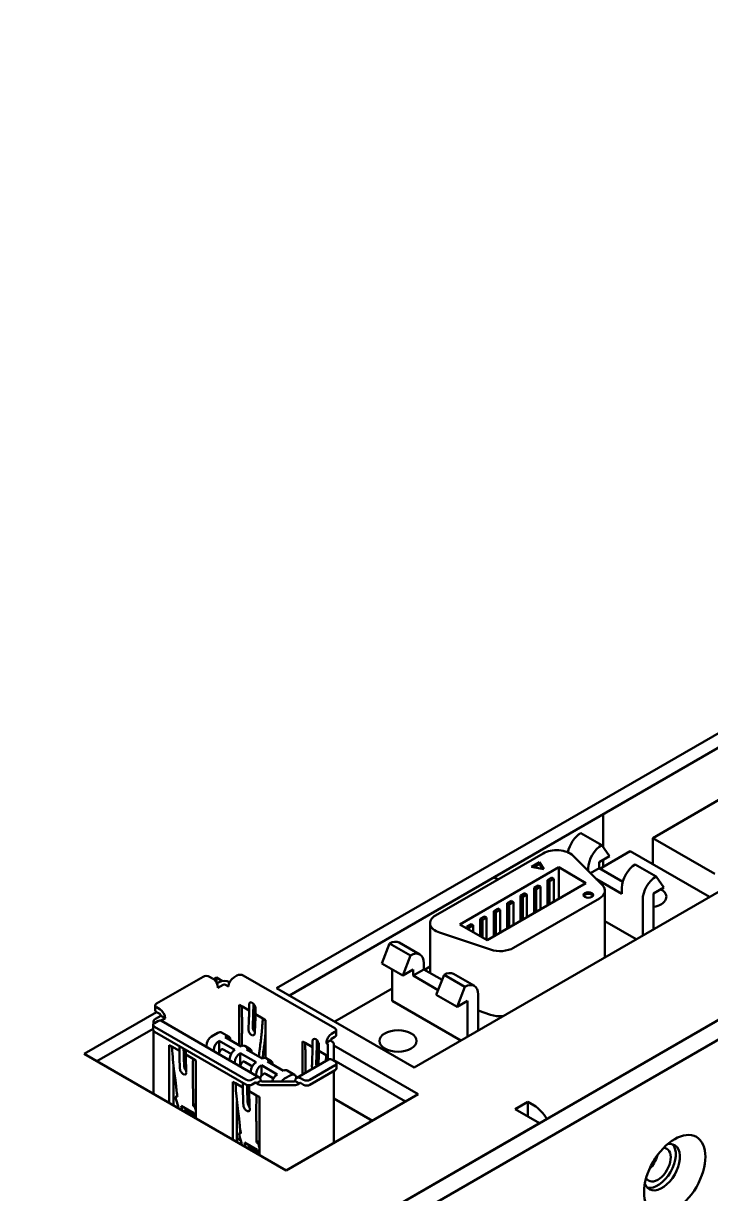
# Model space of a CAD drawing. Header units: millimetres. Extents: x 2121 to 4904, y 892 to 1933.
# Drawn here: x 3114.5 to 3149, y 1676.8 to 1735.5 of the extents above; entities that cross this region are included whole.
import ezdxf

# ---------------------------------------------------------------- set-up
doc = ezdxf.new("R2010")
doc.units = ezdxf.units.MM
doc.header["$LTSCALE"] = 1.8
doc.layers.add('외형선(ISO)', color=7, linetype='Continuous', lineweight=50)

msp = doc.modelspace()

# ---------------------------------------------------------------- linework, layer by layer
at = {"layer": '외형선(ISO)', "color": 7}
for p, q in [((3115.038, 1665.716), (3235.953, 1735.527)), ((3115.887, 1665.226), (3236.802, 1735.037)), ((3190.585, 1715.762), (3134.105, 1683.153)), ((3127.21, 1687.133), (3163.008, 1707.801)), ((3163.008, 1707.066), (3127.847, 1686.766)), ((3149.916, 1696.875), (3146.077, 1694.658)), ((3143.587, 1694.209), (3143.587, 1695.853)), ((3142.473, 1694.91), (3143.517, 1694.308)), ((3143.517, 1694.308), (3143.906, 1693.755)), ((3146.077, 1694.658), (3149.185, 1692.864)), ((3146.077, 1694.658), (3146.077, 1693.356)), ((3135.184, 1690.78), (3140.572, 1693.891)), ((3142.07, 1693.777), (3143.55, 1692.298)), ((3143.906, 1693.755), (3143.382, 1693.452)), ((3143.416, 1693.122), (3144.95, 1694.007)), ((3144.95, 1694.007), (3148.927, 1691.711)), ((3136.396, 1690.324), (3141.361, 1693.191)), ((3139.998, 1693.209), (3140.402, 1693.442)), ((3140.604, 1693.092), (3139.998, 1693.209)), ((3140.099, 1693.189), (3140.402, 1693.364)), ((3140.402, 1693.442), (3140.604, 1693.092)), ((3140.402, 1693.364), (3140.402, 1693.442)), ((3140.402, 1693.364), (3140.554, 1693.102)), ((3141.361, 1693.191), (3141.361, 1691.614)), ((3141.361, 1693.191), (3142.727, 1692.402)), ((3142.844, 1693.004), (3142.844, 1693.141)), ((3143.382, 1693.141), (3142.954, 1692.894)), ((3143.382, 1693.452), (3143.382, 1693.141)), ((3143.382, 1693.141), (3144.568, 1692.457)), ((3143.587, 1693.22), (3143.587, 1693.57)), ((3146.245, 1692.733), (3145.201, 1693.336)), ((3138.109, 1692.691), (3138.301, 1692.58)), ((3140.794, 1692.552), (3141.005, 1692.674)), ((3140.794, 1692.552), (3140.899, 1692.491)), ((3140.794, 1691.286), (3140.794, 1692.552)), ((3140.899, 1692.491), (3141.111, 1692.613)), ((3140.899, 1691.347), (3140.899, 1692.491)), ((3141.005, 1692.674), (3141.111, 1692.613)), ((3141.111, 1692.613), (3141.111, 1691.469)), ((3144.527, 1691.858), (3143.254, 1692.593)), ((3146.634, 1692.18), (3146.245, 1692.733)), ((3142.727, 1692.402), (3137.762, 1689.535)), ((3139.447, 1691.774), (3139.658, 1691.896)), ((3139.658, 1691.896), (3139.764, 1691.835)), ((3140.12, 1692.163), (3140.332, 1692.285)), ((3140.12, 1692.163), (3140.226, 1692.102)), ((3140.12, 1690.897), (3140.12, 1692.163)), ((3140.226, 1692.102), (3140.437, 1692.224)), ((3140.226, 1690.958), (3140.226, 1692.102)), ((3140.332, 1692.285), (3140.437, 1692.224)), ((3140.437, 1692.224), (3140.437, 1691.08)), ((3143.677, 1688.756), (3143.677, 1692.023)), ((3144.527, 1692.169), (3144.527, 1691.858)), ((3146.11, 1691.877), (3146.634, 1692.18)), ((3146.11, 1691.877), (3146.11, 1690.084)), ((3138.773, 1691.385), (3138.985, 1691.507)), ((3138.773, 1691.385), (3138.879, 1691.324)), ((3138.773, 1690.119), (3138.773, 1691.385)), ((3138.879, 1691.324), (3139.09, 1691.446)), ((3138.879, 1690.18), (3138.879, 1691.324)), ((3138.985, 1691.507), (3139.09, 1691.446)), ((3139.09, 1691.446), (3139.09, 1690.302)), ((3143.398, 1691.634), (3139.093, 1689.148)), ((3139.447, 1691.774), (3139.552, 1691.713)), ((3139.447, 1690.508), (3139.447, 1691.774)), ((3139.552, 1691.713), (3139.764, 1691.835)), ((3139.552, 1690.569), (3139.552, 1691.713)), ((3139.764, 1691.835), (3139.764, 1690.691)), ((3145.571, 1691.566), (3145.571, 1689.773)), ((3137.426, 1690.608), (3137.637, 1690.73)), ((3137.637, 1690.73), (3137.743, 1690.669)), ((3138.1, 1690.996), (3138.311, 1691.118)), ((3138.1, 1690.996), (3138.205, 1690.935)), ((3138.1, 1689.73), (3138.1, 1690.996)), ((3138.205, 1690.935), (3138.417, 1691.057)), ((3138.205, 1689.791), (3138.205, 1690.935)), ((3138.311, 1691.118), (3138.417, 1691.057)), ((3138.417, 1691.057), (3138.417, 1689.913)), ((3134.905, 1687.89), (3134.905, 1690.391)), ((3137.762, 1689.535), (3136.396, 1690.324)), ((3136.752, 1690.219), (3136.964, 1690.341)), ((3136.752, 1690.219), (3136.858, 1690.158)), ((3136.752, 1690.118), (3136.752, 1690.219)), ((3136.858, 1690.158), (3137.07, 1690.28)), ((3136.858, 1690.057), (3136.858, 1690.158)), ((3136.964, 1690.341), (3137.07, 1690.28)), ((3137.07, 1690.28), (3137.07, 1689.935)), ((3137.426, 1690.608), (3137.532, 1690.546)), ((3137.426, 1689.729), (3137.426, 1690.608)), ((3137.532, 1690.546), (3137.743, 1690.669)), ((3137.532, 1689.668), (3137.532, 1690.546)), ((3137.743, 1690.669), (3137.743, 1689.546)), ((3143.677, 1690.482), (3145.238, 1689.581)), ((3137.943, 1689.061), (3135.381, 1689.915)), ((3132.49, 1688.369), (3132.879, 1689.371)), ((3132.879, 1689.371), (3133.923, 1688.768)), ((3134.399, 1688.816), (3133.355, 1689.418)), ((3133.534, 1687.766), (3132.49, 1688.369)), ((3133.923, 1688.768), (3133.534, 1687.766)), ((3134.596, 1688.38), (3134.596, 1688.068)), ((3133.013, 1688.067), (3133.013, 1686.494)), ((3134.057, 1688.068), (3133.534, 1687.766)), ((3134.057, 1687.757), (3134.596, 1688.068)), ((3134.057, 1687.757), (3134.057, 1688.068)), ((3134.596, 1688.068), (3135.508, 1687.542)), ((3134.63, 1688.049), (3134.905, 1688.208)), ((3135.218, 1686.794), (3135.606, 1687.796)), ((3136.65, 1687.194), (3135.606, 1687.796)), ((3137.127, 1687.241), (3136.083, 1687.843)), ((3121.19, 1686.353), (3123.524, 1687.7)), ((3124.001, 1687.609), (3123.842, 1687.7)), ((3124.049, 1687.575), (3124.186, 1687.655)), ((3124.186, 1687.655), (3124.186, 1687.414)), ((3124.186, 1687.655), (3124.487, 1687.481)), ((3124.319, 1687.425), (3124.213, 1687.364)), ((3124.531, 1687.302), (3124.266, 1687.149)), ((3124.796, 1687.211), (3124.637, 1687.302)), ((3125.221, 1687.762), (3125.061, 1687.67)), ((3125.539, 1687.762), (3130.126, 1685.113)), ((3135.311, 1687.034), (3134.057, 1687.757)), ((3136.65, 1687.194), (3136.261, 1686.191)), ((3134.105, 1683.153), (3127.21, 1687.133)), ((3130.127, 1685.449), (3133.013, 1687.116)), ((3136.261, 1686.191), (3135.218, 1686.794)), ((3137.324, 1685.012), (3137.324, 1686.805)), ((3121.124, 1686.261), (3121.124, 1686.016)), ((3121.349, 1686.078), (3121.19, 1686.17)), ((3125.327, 1686.292), (3125.327, 1684.268)), ((3125.459, 1686.215), (3125.327, 1686.292)), ((3125.83, 1686.004), (3125.459, 1686.219)), ((3125.83, 1686.307), (3125.83, 1686.004)), ((3126.043, 1686.358), (3126.043, 1686.124)), ((3126.149, 1685.821), (3126.149, 1686.124)), ((3136.452, 1684.508), (3133.013, 1686.494)), ((3136.261, 1686.191), (3136.785, 1686.494)), ((3136.785, 1684.701), (3136.785, 1686.494)), ((3117.557, 1683.827), (3121.19, 1685.925)), ((3121.027, 1685.435), (3121.027, 1685.318)), ((3121.084, 1685.373), (3121.243, 1685.465)), ((3121.137, 1685.588), (3121.402, 1685.741)), ((3121.349, 1685.833), (3121.19, 1685.925)), ((3121.614, 1685.618), (3121.402, 1685.741)), ((3121.402, 1685.496), (3121.614, 1685.618)), ((3121.431, 1685.484), (3126.336, 1682.652)), ((3126.148, 1685.787), (3126.036, 1685.852)), ((3126.52, 1685.606), (3126.149, 1685.821)), ((3126.517, 1685.574), (3126.517, 1685.574)), ((3126.519, 1685.603), (3126.52, 1685.603)), ((3126.652, 1685.527), (3126.52, 1685.603)), ((3126.652, 1683.626), (3126.652, 1685.527)), ((3137.943, 1685.794), (3137.324, 1686.001)), ((3121.018, 1685.09), (3118.194, 1683.46)), ((3121.018, 1685.282), (3121.018, 1685.037)), ((3121.027, 1685), (3121.027, 1681.824)), ((3121.084, 1685.19), (3125.671, 1682.541)), ((3121.084, 1684.945), (3125.671, 1682.296)), ((3124.263, 1684.882), (3123.95, 1684.701)), ((3124.451, 1684.901), (3124.822, 1684.686)), ((3130.126, 1684.929), (3129.967, 1684.838)), ((3130.192, 1684.776), (3130.192, 1685.021)), ((3121.826, 1684.271), (3121.826, 1681.362)), ((3121.959, 1684.195), (3121.826, 1684.271)), ((3123.685, 1684.242), (3123.685, 1684.182)), ((3125.117, 1684.028), (3124.322, 1684.487)), ((3124.322, 1683.849), (3124.322, 1684.487)), ((3125.43, 1684.208), (3124.635, 1684.668)), ((3128.509, 1682.806), (3128.509, 1684.455)), ((3128.509, 1684.455), (3128.641, 1684.378)), ((3129.012, 1684.167), (3128.641, 1684.382)), ((3129.012, 1684.167), (3129.012, 1684.47)), ((3129.225, 1684.287), (3129.225, 1684.521)), ((3129.331, 1684.287), (3129.331, 1683.984)), ((3129.914, 1684.501), (3129.702, 1684.378)), ((3129.702, 1684.378), (3129.773, 1684.337)), ((3129.773, 1684.337), (3129.773, 1683.536)), ((3129.985, 1684.46), (3129.914, 1684.501)), ((3130.126, 1684.685), (3129.967, 1684.593)), ((3130.073, 1683.49), (3130.073, 1684.337)), ((3130.073, 1684.256), (3134.316, 1681.806)), ((3127.687, 1677.979), (3117.557, 1683.827)), ((3122.33, 1683.98), (3121.959, 1684.195)), ((3122.33, 1683.98), (3122.33, 1684.225)), ((3122.648, 1684.042), (3122.648, 1683.797)), ((3123.02, 1683.582), (3122.648, 1683.797)), ((3124.056, 1683.968), (3124.056, 1684.028)), ((3124.865, 1683.867), (3124.565, 1684.04)), ((3126.178, 1683.415), (3125.382, 1683.875)), ((3125.382, 1683.202), (3125.382, 1683.875)), ((3125.618, 1684.227), (3125.883, 1684.074)), ((3126.491, 1683.596), (3125.695, 1684.055)), ((3129.33, 1683.95), (3129.218, 1684.015)), ((3129.324, 1683.953), (3129.324, 1683.717)), ((3129.702, 1683.769), (3129.331, 1683.984)), ((3129.701, 1683.766), (3129.702, 1683.766)), ((3129.702, 1683.766), (3129.773, 1683.725)), ((3122.039, 1683.272), (3122.039, 1681.24)), ((3123.152, 1683.506), (3123.02, 1683.582)), ((3123.152, 1680.597), (3123.152, 1683.506)), ((3124.852, 1683.569), (3124.852, 1683.509)), ((3125.117, 1683.355), (3125.117, 1683.415)), ((3125.399, 1683.193), (3125.399, 1683.195)), ((3125.923, 1683.256), (3125.637, 1683.422)), ((3127.238, 1682.803), (3126.443, 1683.262)), ((3126.443, 1682.73), (3126.443, 1683.262)), ((3126.678, 1683.615), (3126.943, 1683.462)), ((3127.551, 1682.984), (3126.756, 1683.443)), ((3129.806, 1683.555), (3128.215, 1682.636)), ((3128.88, 1682.526), (3130.153, 1683.261)), ((3129.994, 1683.536), (3130.153, 1683.444)), ((3133.679, 1681.439), (3130.073, 1683.521)), ((3130.219, 1683.353), (3130.219, 1683.108)), ((3125.913, 1682.956), (3125.913, 1682.896)), ((3125.99, 1682.541), (3126.149, 1682.633)), ((3126.178, 1682.743), (3126.178, 1682.803)), ((3126.202, 1682.358), (3126.414, 1682.48)), ((3126.414, 1682.48), (3126.485, 1682.439)), ((3126.998, 1682.636), (3126.682, 1682.818)), ((3127.61, 1682.589), (3127.923, 1682.769)), ((3127.739, 1683.002), (3128.11, 1682.788)), ((3128.188, 1682.616), (3128.188, 1682.615)), ((3128.403, 1682.618), (3128.562, 1682.526)), ((3128.88, 1682.281), (3130.153, 1683.016)), ((3130.073, 1682.97), (3130.073, 1679.357)), ((3125.008, 1679.525), (3125.008, 1682.434)), ((3125.008, 1682.434), (3125.141, 1682.358)), ((3125.512, 1682.143), (3125.141, 1682.358)), ((3125.512, 1682.388), (3125.512, 1682.143)), ((3125.724, 1682.274), (3125.724, 1682.269)), ((3125.83, 1681.959), (3125.83, 1682.258)), ((3126.202, 1681.745), (3125.83, 1681.959)), ((3125.99, 1682.296), (3126.149, 1682.388)), ((3126.273, 1682.316), (3126.202, 1682.358)), ((3126.485, 1682.439), (3128.093, 1682.439)), ((3128.093, 1682.266), (3126.485, 1682.266)), ((3128.093, 1682.439), (3128.137, 1682.465)), ((3128.137, 1682.465), (3128.35, 1682.342)), ((3128.35, 1682.342), (3128.305, 1682.316)), ((3128.403, 1682.373), (3128.562, 1682.281)), ((3123.028, 1681.221), (3123.152, 1681.313)), ((3125.221, 1679.403), (3125.221, 1681.435)), ((3126.202, 1681.745), (3126.273, 1681.704)), ((3126.343, 1678.755), (3126.343, 1681.674)), ((3134.316, 1681.806), (3127.687, 1677.979)), ((3130.073, 1681.598), (3132.014, 1680.478)), ((3139.168, 1681.056), (3139.805, 1681.424)), ((3139.805, 1681.424), (3140.123, 1681.24)), ((3139.805, 1680.689), (3139.805, 1681.424)), ((3122.414, 1681.219), (3123.05, 1680.852)), ((3122.522, 1680.961), (3122.662, 1681.012)), ((3122.712, 1681.047), (3122.663, 1681.019)), ((3140.388, 1680.352), (3139.168, 1681.056)), ((3140.388, 1680.352), (3114.508, 1665.41)), ((3125.414, 1679.493), (3125.221, 1679.605)), ((3125.379, 1679.586), (3125.316, 1679.55)), ((3125.382, 1679.879), (3125.382, 1680.057)), ((3125.382, 1679.856), (3125.382, 1679.856)), ((3125.399, 1679.891), (3125.399, 1679.934)), ((3125.399, 1679.502), (3125.399, 1679.533)), ((3125.596, 1679.382), (3126.232, 1679.014)), ((3125.704, 1679.124), (3125.844, 1679.175)), ((3126.21, 1679.384), (3126.343, 1679.483))]:
    msp.add_line(p, q, dxfattribs=at)
for centre, major_axis, start_param, end_param in [((3142.473, 1694.133), (0.476, 0.825), 0.785398, 2.11511), ((3143.517, 1693.53), (0.476, 0.825), 0.785398, 2.356194), ((3141.246, 1693.502), (0.952, 0), 0.523599, 2.356194), ((3145.201, 1692.558), (0.476, 0.825), 0.785398, 2.356194), ((3146.245, 1691.955), (-0.476, -0.825), 3.926991, 5.497787), ((3142.725, 1692.023), (0.952, 0), 5.497787, 6.806784), ((3145.825, 1691.713), (0.933, 0), 5.022283, 7.068583), ((3142.844, 1691.723), (-0.238, 0), 3.428349, 5.996429), ((3135.857, 1690.391), (-0.952, 0), 5.497787, 7.330383), ((3132.879, 1688.593), (0.476, 0.825), 0, 0.785398), ((3138.419, 1689.537), (-0.953, 0), 1.047198, 2.356194), ((3133.923, 1687.991), (0.476, 0.825), 5.497787, 7.068583), ((3142.725, 1688.756), (0.953, 0), 6.132045, 6.283185), ((3125.38, 1687.67), (-0.225, 0), 3.926991, 5.497787), ((3135.606, 1687.019), (0.476, 0.825), 0, 0.785398), ((3123.683, 1687.609), (-0.225, 0), 3.926991, 5.497787), ((3124.001, 1687.302), (0.187, -0.325), 0.785398, 2.356194), ((3124.584, 1687.272), (0.375, 0), 0.785398, 2.356194), ((3124.584, 1687.272), (0.075, 0), 0.785398, 2.356194), ((3125.061, 1687.364), (0.188, 0.325), 0.785398, 2.356194), ((3136.65, 1686.416), (0.476, 0.825), 5.497787, 7.068583), ((3121.349, 1686.261), (-0.225, 0), 5.497787, 7.068583), ((3121.349, 1686.016), (-0.225, 0), 0, 0.785398), ((3121.349, 1685.772), (-0.188, 0.325), 3.926991, 5.497787), ((3125.99, 1686.215), (-0.113, 0.195), 3.926991, 7.068583), ((3121.402, 1685.435), (-0.375, 0), 5.497787, 6.670674), ((3121.243, 1685.159), (0.187, 0.325), 0, 0.785398), ((3121.349, 1685.772), (0.0375, -0.065), 0.785398, 2.356194), ((3138.419, 1686.271), (-0.952, 0), 1.047198, 1.721937), ((3121.243, 1685.282), (-0.225, 0), 5.497787, 7.068583), ((3121.243, 1685.037), (-0.225, 0), 0, 0.785398), ((3124.263, 1684.576), (0.188, 0.325), 0, 0.785398), ((3129.967, 1684.531), (-0.187, -0.325), 3.926991, 5.497787), ((3129.967, 1685.021), (0.225, 0), 5.497787, 7.068583), ((3123.95, 1684.395), (0.188, 0.325), 0.785398, 2.356194), ((3124.322, 1684.181), (-0.187, -0.325), 3.926991, 5.497787), ((3124.635, 1684.362), (0.187, 0.325), 5.497787, 7.068583), ((3125.43, 1683.902), (0.187, 0.325), 0, 0.785398), ((3129.172, 1684.378), (-0.113, 0.195), 3.926991, 7.068583), ((3129.967, 1684.531), (0.0375, 0.065), 0.785398, 2.356194), ((3129.773, 1684.337), (0.3, 0), 0, 0.785398), ((3129.967, 1684.776), (0.225, 0), 5.497787, 6.283185), ((3125.117, 1683.722), (0.188, 0.325), 0.785398, 2.356194), ((3125.382, 1683.569), (-0.187, -0.325), 3.926991, 5.497787), ((3125.695, 1683.749), (0.187, 0.325), 5.497787, 7.068583), ((3126.178, 1683.109), (0.188, 0.325), 0.785398, 2.356194), ((3126.443, 1682.956), (-0.187, -0.325), 3.926991, 5.497787), ((3126.491, 1683.29), (0.187, 0.325), 0, 0.785398), ((3126.756, 1683.137), (0.187, 0.325), 5.497787, 7.068583), ((3129.994, 1683.23), (-0.187, 0.325), 5.497787, 6.283185), ((3129.994, 1683.353), (0.225, 0), 5.497787, 7.068583), ((3129.994, 1683.108), (0.225, 0), 5.497787, 6.283185), ((3125.83, 1682.633), (-0.225, 0), 0.785398, 2.356194), ((3126.149, 1682.327), (0.187, 0.325), 5.497787, 7.068583), ((3127.238, 1682.497), (0.188, 0.325), 0.785398, 2.062695), ((3127.61, 1682.283), (-0.187, -0.325), 3.926991, 4.559778), ((3127.551, 1682.677), (0.187, 0.325), 0, 0.785398), ((3127.923, 1682.463), (0.187, 0.325), 5.497787, 7.068583), ((3128.403, 1682.312), (-0.188, 0.325), 5.497787, 7.068583), ((3128.721, 1682.618), (-0.225, 0), 0.785398, 2.356194), ((3125.83, 1682.388), (0.225, 0), 3.926991, 5.497787), ((3126.149, 1682.327), (0.0375, 0.065), 5.497787, 7.068583), ((3126.485, 1682.439), (-0.3, 0), 0.785398, 1.570796), ((3128.093, 1682.439), (-0.3, 0), 1.570796, 2.356194), ((3128.403, 1682.312), (-0.0375, 0.065), 5.497787, 7.068583), ((3128.721, 1682.373), (0.225, 0), 3.926991, 5.497787), ((3126.485, 1681.827), (-0.3, 0), 0.785398, 1.078803), ((3140.123, 1680.199), (-0.637, 1.104), 4.712389, 5.497787), ((3146.54, 1678.147), (-0.638, -1.104), 5.807959, 9.900004), ((3146.328, 1678.27), (0.461, 0.799), 2.816276, 6.608502), ((3146.328, 1678.27), (-0.638, -1.104), 0.167155, 2.974437), ((3145.691, 1678.637), (0.461, 0.799), 4.265679, 5.159099)]:
    msp.add_ellipse(centre, major_axis=major_axis, ratio=0.57735, start_param=start_param, end_param=end_param, dxfattribs=at)
for centre, major_axis in [((3142.844, 1691.801), (-0.238, 0)), ((3133.298, 1684.48), (-0.933, 0)), ((3147.176, 1677.78), (1.088, 1.884))]:
    msp.add_ellipse(centre, major_axis=major_axis, ratio=0.57735, dxfattribs=at)
for points, knots in [([(3125.46, 1686.215), (3125.461, 1686.145), (3125.463, 1686.079), (3125.465, 1686.017), (3125.467, 1685.955), (3125.468, 1685.897), (3125.469, 1685.843), (3125.471, 1685.788), (3125.472, 1685.738), (3125.472, 1685.691), (3125.473, 1685.668), (3125.473, 1685.646), (3125.474, 1685.624), (3125.474, 1685.614), (3125.474, 1685.603), (3125.474, 1685.593), (3125.474, 1685.588), (3125.474, 1685.583), (3125.474, 1685.578), (3125.474, 1685.574), (3125.474, 1685.571), (3125.474, 1685.566), (3125.475, 1685.533), (3125.475, 1685.487), (3125.476, 1685.448), (3125.476, 1685.377), (3125.476, 1685.306), (3125.476, 1685.234), (3125.476, 1685.179), (3125.476, 1685.124), (3125.475, 1685.069), (3125.475, 1685.015), (3125.474, 1684.96), (3125.473, 1684.906), (3125.473, 1684.906), (3125.473, 1684.905), (3125.473, 1684.904), (3125.472, 1684.85), (3125.471, 1684.795), (3125.47, 1684.739), (3125.469, 1684.711), (3125.469, 1684.684), (3125.468, 1684.655), (3125.467, 1684.641), (3125.467, 1684.627), (3125.467, 1684.613), (3125.466, 1684.6), (3125.466, 1684.587), (3125.466, 1684.572), (3125.466, 1684.572), (3125.465, 1684.571), (3125.465, 1684.57), (3125.465, 1684.543), (3125.464, 1684.513), (3125.463, 1684.486), (3125.463, 1684.483), (3125.463, 1684.479), (3125.463, 1684.476), (3125.462, 1684.45), (3125.462, 1684.424), (3125.461, 1684.399), (3125.461, 1684.395), (3125.461, 1684.391), (3125.461, 1684.388), (3125.461, 1684.359), (3125.46, 1684.331), (3125.46, 1684.304), (3125.46, 1684.277), (3125.46, 1684.25), (3125.46, 1684.226), (3125.46, 1684.226), (3125.46, 1684.226), (3125.46, 1684.225), (3125.46, 1684.225), (3125.46, 1684.224), (3125.46, 1684.224)], [0.0020053, 0.0020053, 0.0020053, 0.0020053, 0.0643799, 0.0643799, 0.0643799, 0.1267546, 0.1267546, 0.1267546, 0.1891293, 0.1891293, 0.1891293, 0.2203166, 0.2203166, 0.2203166, 0.2359103, 0.2359103, 0.2359103, 0.2437071, 0.2437071, 0.2437071, 0.2498717, 0.2498717, 0.2498717, 0.2952048, 0.2952048, 0.2952048, 0.3762533, 0.3762533, 0.3762533, 0.438628, 0.438628, 0.438628, 0.5000008, 0.5000008, 0.5000008, 0.5010026, 0.5010026, 0.5010026, 0.5633773, 0.5633773, 0.5633773, 0.5945646, 0.5945646, 0.5945646, 0.6101583, 0.6101583, 0.6101583, 0.6249943, 0.6249943, 0.6249943, 0.625752, 0.625752, 0.625752, 0.6537316, 0.6537316, 0.6537316, 0.6569393, 0.6569393, 0.6569393, 0.6840557, 0.6840557, 0.6840557, 0.6881266, 0.6881266, 0.6881266, 0.719314, 0.719314, 0.719314, 0.7500016, 0.7500016, 0.7500016, 0.7505013, 0.7505013, 0.7505013, 0.751211, 0.751211, 0.751211, 0.751211]), ([(3125.83, 1686.004), (3125.825, 1685.759), (3125.819, 1685.515), (3125.804, 1685.18), (3125.801, 1685.123), (3125.798, 1685.064)], [-0.9988847, -0.9988847, -0.9988847, -0.9988847, -0.75, -0.75, -0.7002284, -0.7002284, -0.7002284, -0.7002284]), ([(3126.116, 1684.88), (3126.12, 1684.939), (3126.122, 1684.997), (3126.137, 1685.332), (3126.143, 1685.575), (3126.149, 1685.821)], [0.7002284, 0.7002284, 0.7002284, 0.7002284, 0.75, 0.75, 0.9988847, 0.9988847, 0.9988847, 0.9988847]), ([(3126.318, 1683.696), (3126.319, 1683.707), (3126.32, 1683.717), (3126.321, 1683.728), (3126.321, 1683.728), (3126.321, 1683.729), (3126.321, 1683.729), (3126.324, 1683.751), (3126.327, 1683.777), (3126.329, 1683.802), (3126.332, 1683.828), (3126.335, 1683.854), (3126.338, 1683.881), (3126.339, 1683.885), (3126.339, 1683.888), (3126.34, 1683.892), (3126.342, 1683.915), (3126.345, 1683.94), (3126.348, 1683.965), (3126.349, 1683.968), (3126.349, 1683.971), (3126.35, 1683.974), (3126.353, 1684), (3126.357, 1684.028), (3126.36, 1684.054), (3126.36, 1684.054), (3126.36, 1684.055), (3126.36, 1684.056), (3126.362, 1684.069), (3126.364, 1684.081), (3126.366, 1684.094), (3126.367, 1684.107), (3126.369, 1684.121), (3126.371, 1684.134), (3126.374, 1684.16), (3126.378, 1684.187), (3126.381, 1684.213), (3126.388, 1684.265), (3126.395, 1684.317), (3126.401, 1684.368), (3126.401, 1684.369), (3126.401, 1684.37), (3126.401, 1684.371), (3126.407, 1684.421), (3126.414, 1684.473), (3126.419, 1684.524), (3126.425, 1684.576), (3126.431, 1684.628), (3126.437, 1684.679), (3126.448, 1684.783), (3126.459, 1684.886), (3126.468, 1684.989), (3126.468, 1684.99), (3126.468, 1684.991), (3126.469, 1684.992), (3126.469, 1684.997), (3126.469, 1685), (3126.47, 1685.004), (3126.47, 1685.008), (3126.471, 1685.013), (3126.471, 1685.018), (3126.472, 1685.027), (3126.473, 1685.037), (3126.474, 1685.047), (3126.475, 1685.067), (3126.477, 1685.088), (3126.479, 1685.11), (3126.483, 1685.154), (3126.487, 1685.201), (3126.492, 1685.252), (3126.496, 1685.304), (3126.5, 1685.358), (3126.505, 1685.416), (3126.51, 1685.475), (3126.514, 1685.537), (3126.519, 1685.603)], [0.2350896, 0.2350896, 0.2350896, 0.2350896, 0.2494987, 0.2494987, 0.2494987, 0.2499984, 0.2499984, 0.2499984, 0.280686, 0.280686, 0.280686, 0.3118734, 0.3118734, 0.3118734, 0.3159378, 0.3159378, 0.3159378, 0.3430607, 0.3430607, 0.3430607, 0.3462639, 0.3462639, 0.3462639, 0.3742481, 0.3742481, 0.3742481, 0.3750057, 0.3750057, 0.3750057, 0.3898417, 0.3898417, 0.3898417, 0.4054354, 0.4054354, 0.4054354, 0.4366227, 0.4366227, 0.4366227, 0.4989974, 0.4989974, 0.4989974, 0.4999992, 0.4999992, 0.4999992, 0.5613721, 0.5613721, 0.5613721, 0.6237468, 0.6237468, 0.6237468, 0.7484961, 0.7484961, 0.7484961, 0.7501283, 0.7501283, 0.7501283, 0.756293, 0.756293, 0.756293, 0.7640898, 0.7640898, 0.7640898, 0.7796835, 0.7796835, 0.7796835, 0.8108708, 0.8108708, 0.8108708, 0.8732455, 0.8732455, 0.8732455, 0.9356201, 0.9356201, 0.9356201, 0.9979948, 0.9979948, 0.9979948, 0.9979948]), ([(3125.798, 1685.064), (3125.798, 1685.053), (3125.798, 1685.041), (3125.8, 1685.014), (3125.803, 1684.998), (3125.814, 1684.955), (3125.824, 1684.928), (3125.85, 1684.879), (3125.864, 1684.858), (3125.891, 1684.826), (3125.902, 1684.815), (3125.924, 1684.797), (3125.935, 1684.789), (3125.946, 1684.782)], [0.000001, 0.000001, 0.000001, 0.000001, 0.00535377, 0.00535377, 0.01215161, 0.01215161, 0.02364563, 0.02364563, 0.0342391, 0.0342391, 0.04087624, 0.04087624, 0.04726548, 0.04726548, 0.04726548, 0.04726548]), ([(3125.946, 1684.782), (3125.958, 1684.776), (3125.969, 1684.771), (3125.992, 1684.763), (3126.003, 1684.761), (3126.032, 1684.761), (3126.048, 1684.765), (3126.078, 1684.782), (3126.09, 1684.795), (3126.105, 1684.824), (3126.109, 1684.835), (3126.114, 1684.858), (3126.116, 1684.869), (3126.116, 1684.88)], [0.000001, 0.000001, 0.000001, 0.000001, 0.0063895, 0.0063895, 0.01302584, 0.01302584, 0.0236187, 0.0236187, 0.03511235, 0.03511235, 0.04191001, 0.04191001, 0.04726258, 0.04726258, 0.04726258, 0.04726258]), ([(3126.011, 1685.187), (3126.01, 1685.176), (3126.01, 1685.164), (3126.013, 1685.137), (3126.016, 1685.121), (3126.026, 1685.078), (3126.037, 1685.051), (3126.062, 1685.002), (3126.077, 1684.98), (3126.102, 1684.952), (3126.11, 1684.943), (3126.119, 1684.934)], [0.000001, 0.000001, 0.000001, 0.000001, 0.00534263, 0.00534263, 0.0121357, 0.0121357, 0.02364499, 0.02364499, 0.03423541, 0.03423541, 0.03957696, 0.03957696, 0.03957696, 0.03957696]), ([(3126.51, 1683.606), (3126.518, 1683.683), (3126.525, 1683.759), (3126.539, 1683.889), (3126.545, 1683.941), (3126.554, 1684.021), (3126.557, 1684.047), (3126.564, 1684.1), (3126.568, 1684.127), (3126.586, 1684.26), (3126.6, 1684.367), (3126.627, 1684.59), (3126.64, 1684.706), (3126.652, 1684.822)], [0.1586199, 0.1586199, 0.1586199, 0.1586199, 0.25, 0.25, 0.3125, 0.3125, 0.34375, 0.34375, 0.375, 0.375, 0.5, 0.5, 0.6379817, 0.6379817, 0.6379817, 0.6379817]), ([(3128.641, 1684.378), (3128.645, 1684.237), (3128.649, 1684.114), (3128.651, 1684.005), (3128.653, 1683.951), (3128.654, 1683.901), (3128.654, 1683.854), (3128.655, 1683.831), (3128.655, 1683.809), (3128.656, 1683.787), (3128.656, 1683.777), (3128.656, 1683.766), (3128.656, 1683.756), (3128.656, 1683.751), (3128.656, 1683.746), (3128.656, 1683.741), (3128.656, 1683.736), (3128.656, 1683.732), (3128.656, 1683.725), (3128.657, 1683.68), (3128.657, 1683.635), (3128.658, 1683.59), (3128.658, 1683.526), (3128.658, 1683.462), (3128.658, 1683.397), (3128.658, 1683.342), (3128.658, 1683.287), (3128.657, 1683.232), (3128.657, 1683.196), (3128.656, 1683.16), (3128.656, 1683.124), (3128.656, 1683.104), (3128.655, 1683.085), (3128.655, 1683.067), (3128.654, 1683.013), (3128.653, 1682.958), (3128.652, 1682.902), (3128.652, 1682.898), (3128.652, 1682.893), (3128.652, 1682.888)], [0.0020053, 0.0020053, 0.0020053, 0.0020053, 0.1267546, 0.1267546, 0.1267546, 0.1891293, 0.1891293, 0.1891293, 0.2203166, 0.2203166, 0.2203166, 0.2359103, 0.2359103, 0.2359103, 0.2437071, 0.2437071, 0.2437071, 0.251504, 0.251504, 0.251504, 0.3029398, 0.3029398, 0.3029398, 0.3762533, 0.3762533, 0.3762533, 0.438628, 0.438628, 0.438628, 0.4793784, 0.4793784, 0.4793784, 0.5010026, 0.5010026, 0.5010026, 0.5633773, 0.5633773, 0.5633773, 0.5685162, 0.5685162, 0.5685162, 0.5685162]), ([(3121.959, 1684.195), (3121.979, 1683.923), (3121.996, 1683.712), (3122.01, 1683.562), (3122.01, 1683.56), (3122.01, 1683.559), (3122.011, 1683.555), (3122.03, 1683.343), (3122.053, 1683.129), (3122.078, 1682.927), (3122.089, 1682.845), (3122.1, 1682.762), (3122.111, 1682.677), (3122.114, 1682.657), (3122.116, 1682.639), (3122.119, 1682.617), (3122.123, 1682.591), (3122.127, 1682.565), (3122.13, 1682.54), (3122.134, 1682.513), (3122.137, 1682.487), (3122.14, 1682.462), (3122.14, 1682.459), (3122.141, 1682.456), (3122.141, 1682.453), (3122.144, 1682.427), (3122.147, 1682.402), (3122.15, 1682.378), (3122.151, 1682.365), (3122.153, 1682.353), (3122.154, 1682.341), (3122.155, 1682.329), (3122.157, 1682.316), (3122.158, 1682.305), (3122.163, 1682.261), (3122.167, 1682.212), (3122.173, 1682.159), (3122.175, 1682.133), (3122.178, 1682.106), (3122.181, 1682.077), (3122.182, 1682.063), (3122.183, 1682.049), (3122.185, 1682.034), (3122.186, 1682.027), (3122.186, 1682.019), (3122.187, 1682.012), (3122.188, 1682.008), (3122.188, 1682.004), (3122.188, 1682), (3122.189, 1681.997), (3122.189, 1681.994), (3122.19, 1681.989), (3122.207, 1681.823), (3122.225, 1681.722), (3122.232, 1681.68)], [0, 0, 0, 0, 0.246094, 0.246094, 0.246094, 0.25, 0.25, 0.25, 0.5, 0.5, 0.5, 0.600824, 0.600824, 0.600824, 0.625, 0.625, 0.625, 0.653849, 0.653849, 0.653849, 0.684059, 0.684059, 0.684059, 0.6875, 0.6875, 0.6875, 0.71875, 0.71875, 0.71875, 0.734375, 0.734375, 0.734375, 0.75, 0.75, 0.75, 0.8125, 0.8125, 0.8125, 0.84375, 0.84375, 0.84375, 0.859375, 0.859375, 0.859375, 0.867188, 0.867188, 0.867188, 0.871094, 0.871094, 0.871094, 0.875, 0.875, 0.875, 1, 1, 1, 1]), ([(3122.575, 1683.203), (3122.571, 1683.258), (3122.569, 1683.312), (3122.554, 1683.629), (3122.548, 1683.865), (3122.542, 1684.103)], [0.7002284, 0.7002284, 0.7002284, 0.7002284, 0.75, 0.75, 0.9977383, 0.9977383, 0.9977383, 0.9977383]), ([(3124.436, 1684.045), (3124.424, 1684.035), (3124.412, 1684.023), (3124.389, 1683.998), (3124.378, 1683.984), (3124.358, 1683.953), (3124.349, 1683.937), (3124.334, 1683.901), (3124.328, 1683.882), (3124.321, 1683.847), (3124.319, 1683.832), (3124.318, 1683.817)], [1.7577988, 1.7577988, 1.7577988, 1.7577988, 1.8774779, 1.8774779, 1.9971571, 1.9971571, 2.1168362, 2.1168362, 2.2365154, 2.2365154, 2.3248686, 2.3248686, 2.3248686, 2.3248686]), ([(3124.437, 1684.045), (3124.44, 1684.049), (3124.444, 1684.051), (3124.463, 1684.062), (3124.483, 1684.065), (3124.52, 1684.061), (3124.544, 1684.052), (3124.565, 1684.04)], [0.09206578, 0.09206578, 0.09206578, 0.09206578, 0.09533586, 0.09533586, 0.10653258, 0.10653258, 0.11818208, 0.11818208, 0.11818208, 0.11818208]), ([(3128.98, 1683.227), (3128.983, 1683.286), (3128.986, 1683.343), (3129.001, 1683.678), (3129.007, 1683.922), (3129.012, 1684.167)], [0.7002284, 0.7002284, 0.7002284, 0.7002284, 0.75, 0.75, 0.9988847, 0.9988847, 0.9988847, 0.9988847]), ([(3122.532, 1682.811), (3122.521, 1682.817), (3122.509, 1682.825), (3122.486, 1682.843), (3122.475, 1682.854), (3122.446, 1682.884), (3122.43, 1682.905), (3122.401, 1682.952), (3122.388, 1682.977), (3122.373, 1683.018), (3122.369, 1683.033), (3122.364, 1683.059), (3122.363, 1683.07), (3122.362, 1683.08)], [-0.04726402, -0.04726402, -0.04726402, -0.04726402, -0.04087428, -0.04087428, -0.03423616, -0.03423616, -0.0236457, -0.0236457, -0.01213606, -0.01213606, -0.00534276, -0.00534276, -0.000001, -0.000001, -0.000001, -0.000001]), ([(3122.675, 1682.99), (3122.658, 1683.008), (3122.642, 1683.029), (3122.613, 1683.075), (3122.601, 1683.1), (3122.586, 1683.141), (3122.582, 1683.155), (3122.577, 1683.181), (3122.575, 1683.192), (3122.575, 1683.203)], [-0.03396232, -0.03396232, -0.03396232, -0.03396232, -0.02364633, -0.02364633, -0.01215197, -0.01215197, -0.0053539, -0.0053539, -0.000001, -0.000001, -0.000001, -0.000001]), ([(3123.028, 1681.221), (3123.025, 1681.259), (3123.018, 1681.352), (3123.018, 1681.503), (3123.018, 1681.506), (3123.018, 1681.509), (3123.018, 1681.511), (3123.018, 1681.568), (3123.019, 1681.621), (3123.019, 1681.671), (3123.019, 1681.695), (3123.019, 1681.719), (3123.019, 1681.742), (3123.019, 1681.754), (3123.02, 1681.765), (3123.02, 1681.776), (3123.02, 1681.787), (3123.02, 1681.797), (3123.02, 1681.808), (3123.02, 1681.852), (3123.019, 1681.898), (3123.018, 1681.947), (3123.018, 1681.949), (3123.018, 1681.952), (3123.018, 1681.955), (3123.018, 1681.976), (3123.017, 1681.999), (3123.017, 1682.021), (3123.017, 1682.024), (3123.017, 1682.026), (3123.017, 1682.028), (3123.016, 1682.038), (3123.016, 1682.049), (3123.016, 1682.06), (3123.016, 1682.064), (3123.016, 1682.067), (3123.015, 1682.07), (3123.015, 1682.08), (3123.015, 1682.091), (3123.014, 1682.1), (3123.011, 1682.199), (3123.008, 1682.294), (3123.006, 1682.391), (3123.005, 1682.488), (3123.003, 1682.586), (3123.003, 1682.684), (3123.003, 1682.734), (3123.003, 1682.783), (3123.003, 1682.832), (3123.004, 1682.861), (3123.004, 1682.889), (3123.004, 1682.918), (3123.004, 1682.937), (3123.004, 1682.954), (3123.005, 1682.975), (3123.005, 1682.977), (3123.005, 1682.98), (3123.005, 1682.981), (3123.007, 1683.122), (3123.012, 1683.323), (3123.02, 1683.582)], [0, 0, 0, 0, 0.123047, 0.123047, 0.123047, 0.125, 0.125, 0.125, 0.1875, 0.1875, 0.1875, 0.21875, 0.21875, 0.21875, 0.234375, 0.234375, 0.234375, 0.25, 0.25, 0.25, 0.3125, 0.3125, 0.3125, 0.315938, 0.315938, 0.315938, 0.34375, 0.34375, 0.34375, 0.346268, 0.346268, 0.346268, 0.359375, 0.359375, 0.359375, 0.363281, 0.363281, 0.363281, 0.375, 0.375, 0.375, 0.5, 0.5, 0.5, 0.625, 0.625, 0.625, 0.6875, 0.6875, 0.6875, 0.723558, 0.723558, 0.723558, 0.747277, 0.747277, 0.747277, 0.75, 0.75, 0.75, 1, 1, 1, 1]), ([(3125.399, 1683.195), (3125.399, 1683.229), (3125.405, 1683.264), (3125.428, 1683.328), (3125.445, 1683.359), (3125.476, 1683.399), (3125.488, 1683.413), (3125.501, 1683.425)], [0, 0, 0, 0, 0.0145925, 0.0145925, 0.02904342, 0.02904342, 0.03657913, 0.03657913, 0.03657913, 0.03657913]), ([(3125.501, 1683.425), (3125.506, 1683.43), (3125.513, 1683.434), (3125.535, 1683.445), (3125.553, 1683.448), (3125.59, 1683.443), (3125.611, 1683.436), (3125.637, 1683.422)], [-0.03720801, -0.03720801, -0.03720801, -0.03720801, -0.03019444, -0.03019444, -0.014342, -0.014342, -0.000001, -0.000001, -0.000001, -0.000001]), ([(3129.006, 1683.093), (3128.999, 1683.11), (3128.993, 1683.128), (3128.985, 1683.161), (3128.982, 1683.177), (3128.98, 1683.204), (3128.98, 1683.216), (3128.98, 1683.227)], [-0.01958491, -0.01958491, -0.01958491, -0.01958491, -0.01215197, -0.01215197, -0.0053539, -0.0053539, -0.000001, -0.000001, -0.000001, -0.000001]), ([(3129.219, 1683.216), (3129.212, 1683.233), (3129.206, 1683.25), (3129.198, 1683.284), (3129.195, 1683.299), (3129.192, 1683.327), (3129.192, 1683.338), (3129.193, 1683.35)], [-0.01958396, -0.01958396, -0.01958396, -0.01958396, -0.01213606, -0.01213606, -0.00534276, -0.00534276, -0.000001, -0.000001, -0.000001, -0.000001]), ([(3122.68, 1682.896), (3122.681, 1682.886), (3122.681, 1682.876), (3122.678, 1682.854), (3122.675, 1682.844), (3122.665, 1682.818), (3122.654, 1682.805), (3122.629, 1682.791), (3122.614, 1682.787), (3122.587, 1682.789), (3122.576, 1682.791), (3122.554, 1682.799), (3122.543, 1682.804), (3122.532, 1682.811)], [-0.0472612, -0.0472612, -0.0472612, -0.0472612, -0.04191988, -0.04191988, -0.03512723, -0.03512723, -0.02361862, -0.02361862, -0.01302883, -0.01302883, -0.00639072, -0.00639072, -0.000001, -0.000001, -0.000001, -0.000001]), ([(3126.573, 1682.832), (3126.554, 1682.822), (3126.535, 1682.811), (3126.499, 1682.785), (3126.481, 1682.771), (3126.447, 1682.736), (3126.431, 1682.717), (3126.403, 1682.672), (3126.391, 1682.646), (3126.382, 1682.616), (3126.381, 1682.613), (3126.38, 1682.609)], [1.4962031, 1.4962031, 1.4962031, 1.4962031, 1.6682014, 1.6682014, 1.8401996, 1.8401996, 2.0121979, 2.0121979, 2.1841962, 2.1841962, 2.2031705, 2.2031705, 2.2031705, 2.2031705]), ([(3126.573, 1682.832), (3126.587, 1682.838), (3126.604, 1682.841), (3126.639, 1682.838), (3126.662, 1682.829), (3126.682, 1682.818)], [0.10039822, 0.10039822, 0.10039822, 0.10039822, 0.11049402, 0.11049402, 0.12167457, 0.12167457, 0.12167457, 0.12167457]), ([(3125.141, 1682.358), (3125.161, 1682.086), (3125.178, 1681.875), (3125.192, 1681.725), (3125.192, 1681.723), (3125.192, 1681.722), (3125.192, 1681.718), (3125.212, 1681.506), (3125.235, 1681.292), (3125.26, 1681.089), (3125.271, 1681.008), (3125.282, 1680.925), (3125.293, 1680.84), (3125.296, 1680.82), (3125.298, 1680.802), (3125.301, 1680.78), (3125.305, 1680.754), (3125.309, 1680.728), (3125.312, 1680.702), (3125.316, 1680.676), (3125.319, 1680.65), (3125.322, 1680.625), (3125.322, 1680.622), (3125.323, 1680.619), (3125.323, 1680.616), (3125.326, 1680.59), (3125.329, 1680.565), (3125.332, 1680.54), (3125.333, 1680.528), (3125.335, 1680.516), (3125.336, 1680.504), (3125.337, 1680.492), (3125.339, 1680.479), (3125.34, 1680.468), (3125.344, 1680.424), (3125.349, 1680.375), (3125.355, 1680.322), (3125.357, 1680.296), (3125.36, 1680.268), (3125.363, 1680.24), (3125.364, 1680.226), (3125.365, 1680.211), (3125.367, 1680.197), (3125.368, 1680.189), (3125.368, 1680.182), (3125.369, 1680.175), (3125.37, 1680.171), (3125.37, 1680.167), (3125.37, 1680.163), (3125.371, 1680.16), (3125.371, 1680.157), (3125.372, 1680.152), (3125.389, 1679.985), (3125.407, 1679.884), (3125.414, 1679.843)], [0, 0, 0, 0, 0.246094, 0.246094, 0.246094, 0.25, 0.25, 0.25, 0.5, 0.5, 0.5, 0.600824, 0.600824, 0.600824, 0.625, 0.625, 0.625, 0.653849, 0.653849, 0.653849, 0.684059, 0.684059, 0.684059, 0.6875, 0.6875, 0.6875, 0.71875, 0.71875, 0.71875, 0.734375, 0.734375, 0.734375, 0.75, 0.75, 0.75, 0.8125, 0.8125, 0.8125, 0.84375, 0.84375, 0.84375, 0.859375, 0.859375, 0.859375, 0.867188, 0.867188, 0.867188, 0.871094, 0.871094, 0.871094, 0.875, 0.875, 0.875, 1, 1, 1, 1]), ([(3125.724, 1682.269), (3125.73, 1682.03), (3125.736, 1681.793), (3125.751, 1681.475), (3125.753, 1681.421), (3125.757, 1681.366)], [-0.9988847, -0.9988847, -0.9988847, -0.9988847, -0.75, -0.75, -0.7002284, -0.7002284, -0.7002284, -0.7002284]), ([(3122.232, 1681.68), (3122.206, 1681.696), (3122.181, 1681.699), (3122.166, 1681.69), (3122.15, 1681.681), (3122.144, 1681.659), (3122.148, 1681.632)], [0, 0, 0, 0, 0.5, 0.5, 0.5, 1, 1, 1, 1]), ([(3122.148, 1681.632), (3122.154, 1681.6), (3122.16, 1681.567), (3122.2, 1681.367), (3122.284, 1681.265), (3122.28, 1681.101)], [0.782448, 0.782448, 0.782448, 0.782448, 0.8133462, 0.8133462, 0.9623468, 0.9623468, 0.9623468, 0.9623468]), ([(3125.757, 1681.366), (3125.757, 1681.355), (3125.759, 1681.344), (3125.764, 1681.318), (3125.768, 1681.303), (3125.783, 1681.263), (3125.795, 1681.238), (3125.824, 1681.191), (3125.84, 1681.171), (3125.857, 1681.153)], [0.000001, 0.000001, 0.000001, 0.000001, 0.00535377, 0.00535377, 0.01215161, 0.01215161, 0.02364563, 0.02364563, 0.03396231, 0.03396231, 0.03396231, 0.03396231]), ([(3126.21, 1679.384), (3126.207, 1679.422), (3126.2, 1679.515), (3126.2, 1679.666), (3126.2, 1679.669), (3126.2, 1679.672), (3126.2, 1679.674), (3126.2, 1679.731), (3126.201, 1679.784), (3126.201, 1679.833), (3126.201, 1679.858), (3126.201, 1679.882), (3126.201, 1679.905), (3126.201, 1679.916), (3126.202, 1679.928), (3126.202, 1679.939), (3126.202, 1679.949), (3126.202, 1679.959), (3126.202, 1679.97), (3126.202, 1680.015), (3126.201, 1680.061), (3126.2, 1680.11), (3126.2, 1680.112), (3126.2, 1680.115), (3126.2, 1680.118), (3126.2, 1680.139), (3126.199, 1680.162), (3126.199, 1680.184), (3126.199, 1680.186), (3126.199, 1680.188), (3126.199, 1680.191), (3126.198, 1680.201), (3126.198, 1680.212), (3126.198, 1680.223), (3126.198, 1680.226), (3126.198, 1680.23), (3126.197, 1680.233), (3126.197, 1680.243), (3126.197, 1680.254), (3126.196, 1680.263), (3126.193, 1680.361), (3126.19, 1680.456), (3126.188, 1680.554), (3126.187, 1680.651), (3126.185, 1680.749), (3126.185, 1680.847), (3126.185, 1680.896), (3126.185, 1680.946), (3126.185, 1680.995), (3126.186, 1681.024), (3126.186, 1681.052), (3126.186, 1681.081), (3126.186, 1681.1), (3126.186, 1681.117), (3126.187, 1681.138), (3126.187, 1681.14), (3126.187, 1681.143), (3126.187, 1681.144), (3126.189, 1681.285), (3126.194, 1681.485), (3126.202, 1681.745)], [0, 0, 0, 0, 0.123047, 0.123047, 0.123047, 0.125, 0.125, 0.125, 0.1875, 0.1875, 0.1875, 0.21875, 0.21875, 0.21875, 0.234375, 0.234375, 0.234375, 0.25, 0.25, 0.25, 0.3125, 0.3125, 0.3125, 0.315938, 0.315938, 0.315938, 0.34375, 0.34375, 0.34375, 0.346268, 0.346268, 0.346268, 0.359375, 0.359375, 0.359375, 0.363281, 0.363281, 0.363281, 0.375, 0.375, 0.375, 0.5, 0.5, 0.5, 0.625, 0.625, 0.625, 0.6875, 0.6875, 0.6875, 0.723558, 0.723558, 0.723558, 0.747277, 0.747277, 0.747277, 0.75, 0.75, 0.75, 1, 1, 1, 1]), ([(3122.662, 1681.012), (3122.664, 1681.026), (3122.666, 1681.039), (3122.668, 1681.059), (3122.669, 1681.065), (3122.669, 1681.072)], [0.02442265, 0.02442265, 0.02442265, 0.02442265, 0.03125, 0.03125, 0.03460484, 0.03460484, 0.03460484, 0.03460484]), ([(3123.077, 1680.773), (3123.045, 1680.791), (3123.013, 1680.81), (3122.874, 1680.889), (3122.768, 1680.951), (3122.662, 1681.012)], [0.04189982, 0.04189982, 0.04189982, 0.04189982, 0.06000166, 0.06000166, 0.12000166, 0.12000166, 0.12000166, 0.12000166]), ([(3123.143, 1681.058), (3123.138, 1681.086), (3123.124, 1681.118), (3123.103, 1681.149), (3123.081, 1681.18), (3123.054, 1681.206), (3123.028, 1681.221)], [0, 0, 0, 0, 0.5, 0.5, 0.5, 1, 1, 1, 1]), ([(3125.544, 1681.243), (3125.545, 1681.232), (3125.546, 1681.221), (3125.551, 1681.196), (3125.555, 1681.181), (3125.57, 1681.14), (3125.583, 1681.115), (3125.612, 1681.068), (3125.628, 1681.047), (3125.657, 1681.017), (3125.668, 1681.006), (3125.691, 1680.988), (3125.703, 1680.98), (3125.714, 1680.974)], [0.000001, 0.000001, 0.000001, 0.000001, 0.00534263, 0.00534263, 0.0121357, 0.0121357, 0.02364499, 0.02364499, 0.03423541, 0.03423541, 0.04087392, 0.04087392, 0.04726402, 0.04726402, 0.04726402, 0.04726402]), ([(3125.714, 1680.974), (3125.725, 1680.967), (3125.736, 1680.962), (3125.758, 1680.954), (3125.769, 1680.952), (3125.796, 1680.95), (3125.811, 1680.953), (3125.836, 1680.968), (3125.847, 1680.981), (3125.857, 1681.006), (3125.86, 1681.017), (3125.863, 1681.039), (3125.863, 1681.049), (3125.862, 1681.059)], [0.000001, 0.000001, 0.000001, 0.000001, 0.00639036, 0.00639036, 0.01302808, 0.01302808, 0.02361791, 0.02361791, 0.03512687, 0.03512687, 0.04191976, 0.04191976, 0.0472612, 0.0472612, 0.0472612, 0.0472612]), ([(3125.414, 1679.843), (3125.388, 1679.858), (3125.363, 1679.862), (3125.348, 1679.853), (3125.332, 1679.843), (3125.326, 1679.822), (3125.33, 1679.795)], [0, 0, 0, 0, 0.5, 0.5, 0.5, 1, 1, 1, 1]), ([(3125.33, 1679.795), (3125.336, 1679.763), (3125.342, 1679.729), (3125.382, 1679.53), (3125.466, 1679.428), (3125.462, 1679.263)], [0.782448, 0.782448, 0.782448, 0.782448, 0.8133462, 0.8133462, 0.9623468, 0.9623468, 0.9623468, 0.9623468]), ([(3125.844, 1679.175), (3125.846, 1679.189), (3125.848, 1679.202), (3125.85, 1679.222), (3125.85, 1679.228), (3125.851, 1679.235)], [0.02442265, 0.02442265, 0.02442265, 0.02442265, 0.03125, 0.03125, 0.03460484, 0.03460484, 0.03460484, 0.03460484]), ([(3126.259, 1678.936), (3126.227, 1678.954), (3126.195, 1678.973), (3126.056, 1679.052), (3125.95, 1679.114), (3125.844, 1679.175)], [0.04189982, 0.04189982, 0.04189982, 0.04189982, 0.06000166, 0.06000166, 0.12000166, 0.12000166, 0.12000166, 0.12000166]), ([(3126.325, 1679.221), (3126.32, 1679.248), (3126.306, 1679.281), (3126.284, 1679.312), (3126.263, 1679.343), (3126.236, 1679.369), (3126.21, 1679.384)], [0, 0, 0, 0, 0.5, 0.5, 0.5, 1, 1, 1, 1]), ([(3126.343, 1679.121), (3126.343, 1679.121), (3126.343, 1679.121), (3126.336, 1679.155), (3126.33, 1679.188), (3126.325, 1679.221)], [0.18656579, 0.18656579, 0.18656579, 0.18656579, 0.18665381, 0.18665381, 0.21755204, 0.21755204, 0.21755204, 0.21755204])]:
    msp.add_open_spline(points, degree=3, knots=knots, dxfattribs=at)
for points in [[(3126.043, 1686.124), (3126.036, 1685.832), (3126.029, 1685.54), (3126.011, 1685.187)], [(3129.193, 1683.35), (3129.211, 1683.703), (3129.218, 1683.995), (3129.225, 1684.287)], [(3122.33, 1683.98), (3122.337, 1683.696), (3122.344, 1683.412), (3122.362, 1683.08)], [(3122.68, 1682.896), (3122.662, 1683.229), (3122.655, 1683.513), (3122.648, 1683.797)], [(3124.865, 1683.867), (3124.884, 1683.856), (3124.906, 1683.839), (3124.924, 1683.821)], [(3129.331, 1683.984), (3129.325, 1683.753), (3129.32, 1683.525), (3129.309, 1683.268)], [(3129.679, 1683.482), (3129.686, 1683.567), (3129.693, 1683.661), (3129.701, 1683.766)], [(3125.923, 1683.256), (3125.947, 1683.242), (3125.968, 1683.225), (3125.985, 1683.208)], [(3126.998, 1682.636), (3127.014, 1682.627), (3127.031, 1682.613), (3127.047, 1682.598)], [(3125.544, 1681.243), (3125.526, 1681.575), (3125.519, 1681.859), (3125.512, 1682.143)], [(3125.83, 1681.959), (3125.837, 1681.676), (3125.844, 1681.392), (3125.862, 1681.059)], [(3122.163, 1681.688), (3122.183, 1681.703), (3122.203, 1681.718), (3122.223, 1681.733)], [(3122.459, 1680.997), (3122.461, 1681.082), (3122.44, 1681.15), (3122.414, 1681.219)], [(3123.05, 1680.852), (3123.076, 1680.783), (3123.097, 1680.714), (3123.095, 1680.63)], [(3123.152, 1681.005), (3123.149, 1681.023), (3123.146, 1681.04), (3123.143, 1681.058)], [(3125.345, 1679.851), (3125.365, 1679.866), (3125.385, 1679.881), (3125.405, 1679.896)], [(3125.641, 1679.16), (3125.643, 1679.245), (3125.622, 1679.313), (3125.596, 1679.382)], [(3126.232, 1679.014), (3126.258, 1678.946), (3126.279, 1678.877), (3126.277, 1678.793)]]:
    msp.add_open_spline(points, degree=3, dxfattribs=at)

doc.saveas('drawing.dxf')
